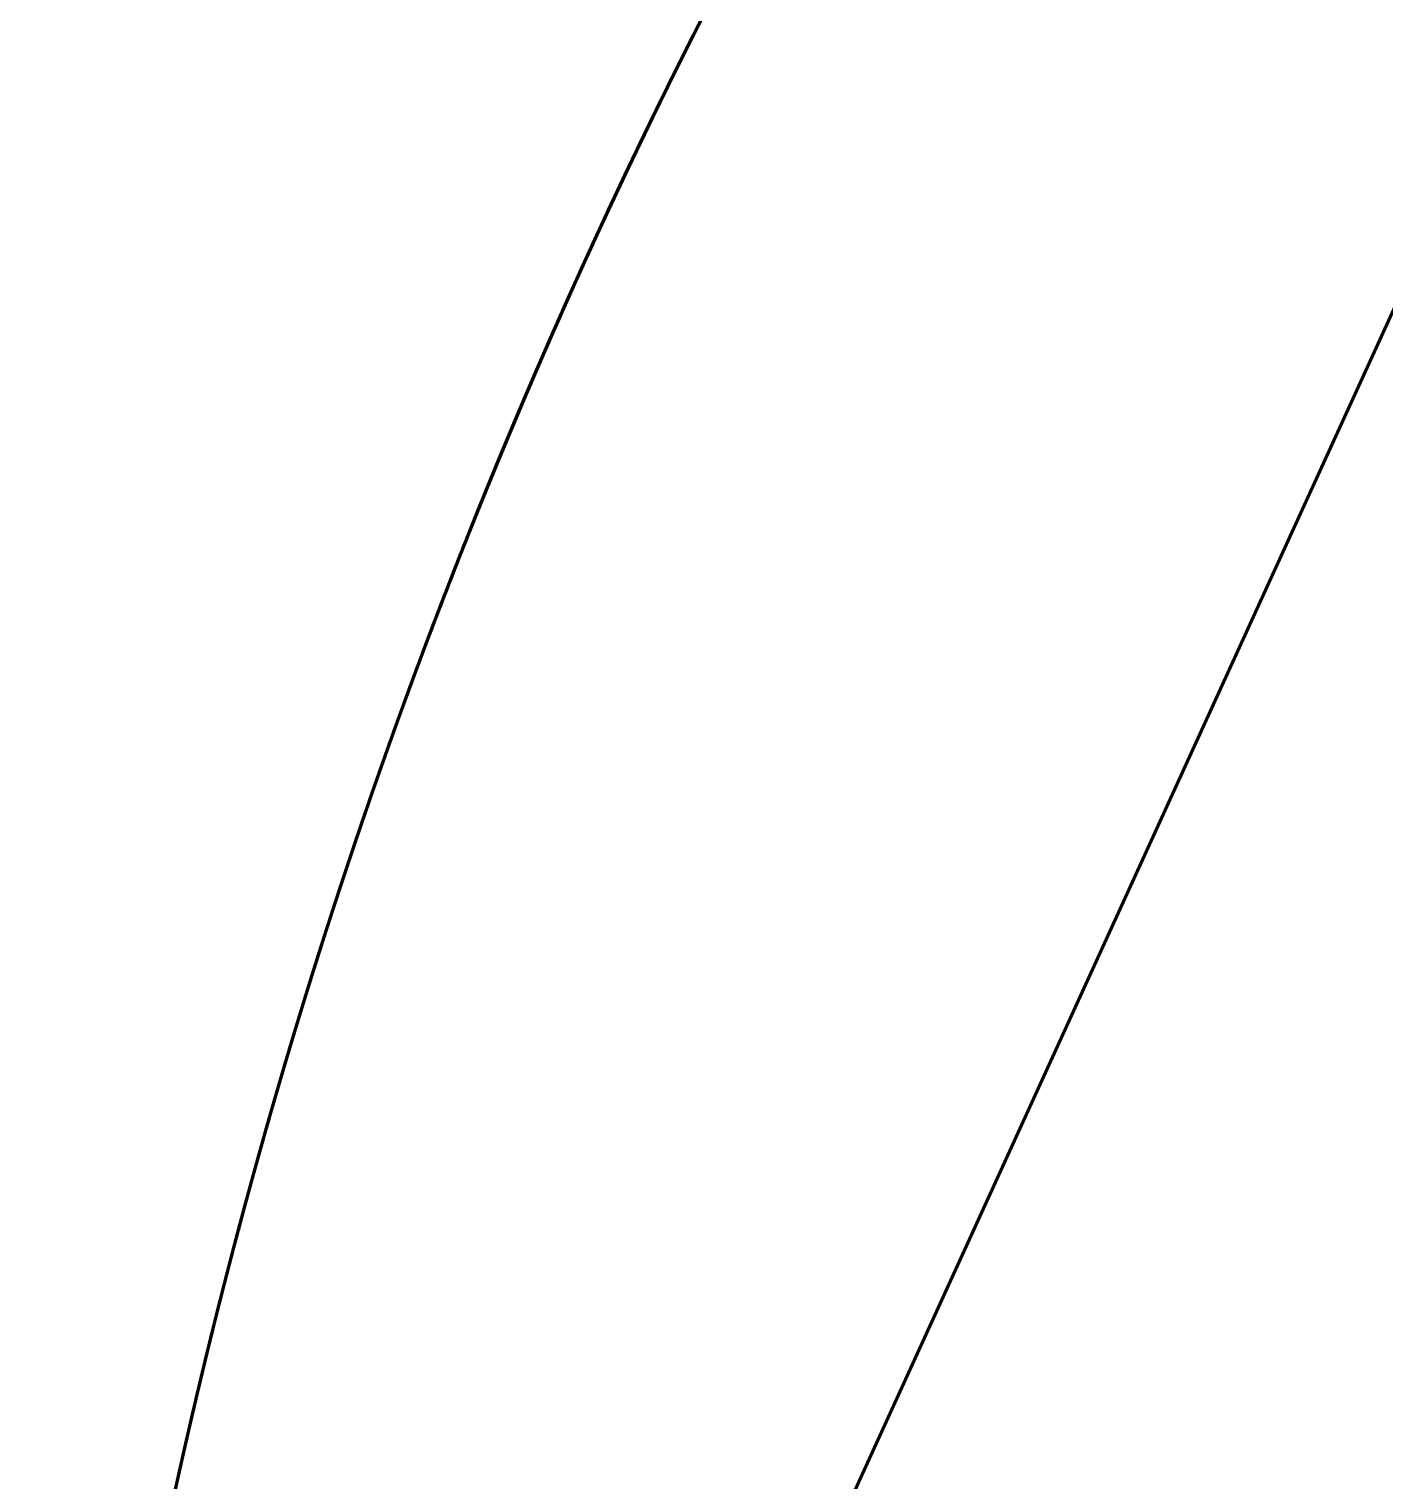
# Model space of a CAD drawing. Header units: millimetres. Extents: x 0 to 840, y 0 to 594.
# Drawn here: x 129.657 to 131.541, y 111.302 to 113.319 of the extents above; entities that cross this region are included whole.
import ezdxf

# ---------------------------------------------------------------- set-up
doc = ezdxf.new("R2010")
doc.units = ezdxf.units.MM
doc.linetypes.add('K5LT_BASIC', pattern=[0])
doc.layers.add('Системный слой', color=7, linetype='Continuous')

msp = doc.modelspace()

# ---------------------------------------------------------------- linework, layer by layer
at = {"layer": 'Системный слой', "color": 5, "linetype": 'K5LT_BASIC', "lineweight": 60, "true_color": 0x0000ff}
for p, q in [((133.04687, 116.20528), (131.38721, 112.56585)), ((130.48598, 113.11787), (130.46572, 113.07485)), ((130.48095, 113.10724), (130.47568, 113.09609)), ((130.46249, 113.06794), (130.45737, 113.05693)), ((130.35553, 112.82914), (130.34147, 112.79622)), ((130.35237, 112.82177), (130.34607, 112.80704)), ((130.35069, 112.81785), (130.34607, 112.80704)), ((130.34607, 112.80704), (130.33065, 112.77063)), ((130.34607, 112.80704), (130.3321, 112.77407)), ((130.34607, 112.80704), (130.33667, 112.78488)), ((130.34607, 112.80704), (130.34147, 112.79622)), ((130.25158, 112.57611), (130.24148, 112.55023)), ((131.38721, 112.56586), (129.72754, 108.9264)), ((130.18539, 112.40179), (130.17184, 112.36464)), ((130.0792, 112.09479), (130.06464, 112.04952)), ((130.07313, 112.07602), (130.06438, 112.0487)), ((130.05882, 112.03119), (130.05049, 112.00468)), ((130.05401, 112.0159), (130.04572, 111.98938)), ((129.94703, 111.64641), (129.94402, 111.63505)), ((129.93995, 111.61954), (129.92909, 111.57765))]:
    msp.add_line(p, q, dxfattribs=at)
for points, knots in [([(136.07952, 117.73398), (136.05516, 117.72771), (135.77275, 117.65368), (135.23964, 117.48432), (134.50201, 117.17139), (133.79685, 116.79088), (133.13035, 116.34613), (132.50835, 115.84102), (131.93628, 115.27997), (131.41916, 114.66792), (130.96152, 114.0102), (130.56736, 113.31258), (130.24014, 112.58117), (129.98272, 111.82238), (129.79736, 111.04285), (129.68568, 110.2494), (129.64865, 109.44899), (129.68661, 108.64862), (129.79921, 107.85531), (129.98548, 107.07599), (130.2387, 106.33242), (130.44963, 105.85892), (130.56179, 105.63431)], [0.9944152957, 0.9944152957, 0.9944152957, 0.9944152957, 0.9944302992, 0.9945894335, 0.9947485678, 0.9949077021, 0.9950668364, 0.9952259707, 0.995385105, 0.9955442393, 0.9957033736, 0.995862508, 0.9960216423, 0.9961807766, 0.9963399109, 0.9964990452, 0.9966581795, 0.9968173138, 0.9969764481, 0.9971355824, 0.9972947167, 0.997444463, 0.997444463, 0.997444463, 0.997444463]), ([(132.54022, 115.85265), (132.50863, 115.82465), (132.2789, 115.61799), (131.87186, 115.20982), (131.36158, 114.59204), (130.91129, 113.92927), (130.52492, 113.22732), (130.27216, 112.64507), (130.1479, 112.29943), (130.11559, 112.20432)], [0.98453879518, 0.98453879518, 0.98453879518, 0.98453879518, 0.98456397199, 0.9847231063, 0.98488224061, 0.98504137492, 0.98520050923, 0.98535964354, 0.985419558, 0.985419558, 0.985419558, 0.985419558]), ([(131.6812, 114.97323), (131.66462, 114.95362), (131.47683, 114.72939), (131.13982, 114.28229), (130.80467, 113.73843), (130.63082, 113.41023), (130.58359, 113.31697)], [0.94205979422, 0.94205979422, 0.94205979422, 0.94205979422, 0.94207511139, 0.9422342457, 0.94239338001, 0.94245573552, 0.94245573552, 0.94245573552, 0.94245573552]), ([(131.37864, 114.59394), (131.33817, 114.54014), (131.14046, 114.27077), (130.81354, 113.76578), (130.52536, 113.21347), (130.38086, 112.88863), (130.34607, 112.80704)], [0.96351808773, 0.96351808773, 0.96351808773, 0.96351808773, 0.96355824316, 0.96371737747, 0.96387651178, 0.96392941491, 0.96392941491, 0.96392941491, 0.96392941491]), ([(130.97361, 114.00594), (130.84074, 113.79468), (130.70998, 113.56505), (130.5901, 113.32984), (130.58359, 113.31697)], [0.01305928643, 0.01305928643, 0.01305928643, 0.01305928643, 0.01320814768, 0.0132167502, 0.0132167502, 0.0132167502, 0.0132167502]), ([(130.97361, 114.00594), (130.85211, 113.81277), (130.72051, 113.58367), (130.59976, 113.3489), (130.58359, 113.31697)], [0.73936102208, 0.73936102208, 0.73936102208, 0.73936102208, 0.73949713558, 0.73951848586, 0.73951848586, 0.73951848586, 0.73951848586]), ([(130.91189, 113.9063), (130.86571, 113.83059), (130.68531, 113.52424), (130.4033, 112.96877), (130.10893, 112.22353), (129.88552, 111.45404), (129.7506, 110.74852), (129.70115, 110.30027), (129.68689, 110.1169)], [0.95300248289, 0.95300248289, 0.95300248289, 0.95300248289, 0.95305537874, 0.95321451305, 0.95337364736, 0.95353278167, 0.95369191598, 0.95380162372, 0.95380162372, 0.95380162372, 0.95380162372]), ([(130.69215, 113.52425), (130.68088, 113.50342), (130.64403, 113.43468), (130.60813, 113.36543), (130.58359, 113.31697)], [0.835600133148, 0.835600133148, 0.835600133148, 0.835600133148, 0.835614258434, 0.835646656753, 0.835646656753, 0.835646656753, 0.835646656753]), ([(130.68835, 113.51722), (130.66076, 113.46613), (130.62563, 113.39948), (130.59139, 113.33238), (130.58359, 113.31697)], [0.643345381103, 0.643345381103, 0.643345381103, 0.643345381103, 0.643380012731, 0.643390314958, 0.643390314958, 0.643390314958, 0.643390314958]), ([(130.66411, 113.47202), (130.64737, 113.44058), (130.58418, 113.32007), (130.52387, 113.19806), (130.48095, 113.10724)], [0.824931011494, 0.824931011494, 0.824931011494, 0.824931011494, 0.824952259707, 0.825012174157, 0.825012174157, 0.825012174157, 0.825012174157]), ([(130.62315, 113.39412), (130.59957, 113.34871), (130.54468, 113.24064), (130.4921, 113.13142), (130.46249, 113.06794)], [0.899714865232, 0.899714865232, 0.899714865232, 0.899714865232, 0.899745385105, 0.899787163047, 0.899787163047, 0.899787163047, 0.899787163047]), ([(130.62315, 113.39412), (130.61172, 113.3721), (130.5605, 113.27241), (130.51125, 113.17172), (130.47411, 113.09275)], [0.728820339201, 0.728820339201, 0.728820339201, 0.728820339201, 0.728835136856, 0.728887190239, 0.728887190239, 0.728887190239, 0.728887190239]), ([(130.58359, 113.31697), (130.53056, 113.21226), (130.36404, 112.86597), (130.15622, 112.34688), (130.02436, 111.92568), (129.97738, 111.75777)], [0.86768938037, 0.86768938037, 0.86768938037, 0.86768938037, 0.86775938892, 0.86791852323, 0.86802252052, 0.86802252052, 0.86802252052, 0.86802252052]), ([(130.58359, 113.31697), (130.55325, 113.25707), (130.40588, 112.95737), (130.23612, 112.5541), (130.115, 112.20451), (130.08301, 112.10648)], [0.97449845914, 0.97449845914, 0.97449845914, 0.97449845914, 0.9745385105, 0.97469764481, 0.97475915255, 0.97475915255, 0.97475915255, 0.97475915255]), ([(130.58359, 113.31697), (130.56516, 113.28058), (130.51515, 113.18007), (130.46713, 113.07858), (130.43738, 113.01359)], [0.803603933103, 0.803603933103, 0.803603933103, 0.803603933103, 0.803628262253, 0.803670894759, 0.803670894759, 0.803670894759, 0.803670894759]), ([(130.58359, 113.31697), (130.56274, 113.27582), (130.51889, 113.18745), (130.47656, 113.09834), (130.45447, 113.0507)], [0.622028499191, 0.622028499191, 0.622028499191, 0.622028499191, 0.622056015277, 0.622087338153, 0.622087338153, 0.622087338153, 0.622087338153]), ([(130.58359, 113.31697), (130.57578, 113.30156), (130.53432, 113.21908), (130.4942, 113.13593), (130.46249, 113.06794)], [0.00253584232, 0.00253584232, 0.00253584232, 0.00253584232, 0.00254614895, 0.002590901365, 0.002590901365, 0.002590901365, 0.002590901365]), ([(130.58359, 113.31697), (130.56983, 113.2898), (130.52856, 113.20723), (130.48863, 113.12399), (130.46249, 113.06794)], [0.087983105335, 0.087983105335, 0.087983105335, 0.087983105335, 0.088001273075, 0.088038164383, 0.088038164383, 0.088038164383, 0.088038164383]), ([(130.58359, 113.31697), (130.54955, 113.24976), (130.50893, 113.16686), (130.46966, 113.08332), (130.46249, 113.06794)], [0.162749460472, 0.162749460472, 0.162749460472, 0.162749460472, 0.162794398473, 0.162804519517, 0.162804519517, 0.162804519517, 0.162804519517]), ([(130.58359, 113.31697), (130.56387, 113.27804), (130.52279, 113.19537), (130.48306, 113.11205), (130.46249, 113.06794)], [0.17343036835, 0.17343036835, 0.17343036835, 0.17343036835, 0.1734563972, 0.173485427399, 0.173485427399, 0.173485427399, 0.173485427399]), ([(130.58359, 113.31697), (130.57819, 113.30632), (130.53666, 113.22388), (130.49646, 113.14078), (130.46249, 113.06794)], [0.184111276233, 0.184111276233, 0.184111276233, 0.184111276233, 0.184118395926, 0.184166335277, 0.184166335277, 0.184166335277, 0.184166335277]), ([(130.58359, 113.31697), (130.55792, 113.26628), (130.51703, 113.18352), (130.47749, 113.1001), (130.46249, 113.06794)], [0.258877631366, 0.258877631366, 0.258877631366, 0.258877631366, 0.258911521324, 0.258932690415, 0.258932690415, 0.258932690415, 0.258932690415]), ([(130.58359, 113.31697), (130.57224, 113.29456), (130.5309, 113.21203), (130.49089, 113.12883), (130.46249, 113.06794)], [0.269558539247, 0.269558539247, 0.269558539247, 0.269558539247, 0.269573520051, 0.269613598295, 0.269613598295, 0.269613598295, 0.269613598295]), ([(130.58359, 113.31697), (130.54601, 113.24277), (130.5055, 113.15981), (130.46635, 113.07621), (130.46249, 113.06794)], [0.429772157402, 0.429772157402, 0.429772157402, 0.429772157402, 0.429821769574, 0.429827216444, 0.429827216444, 0.429827216444, 0.429827216444]), ([(130.58359, 113.31697), (130.55438, 113.25929), (130.5136, 113.17647), (130.47418, 113.093), (130.46249, 113.06794)], [0.525900328295, 0.525900328295, 0.525900328295, 0.525900328295, 0.525938892425, 0.525955387343, 0.525955387343, 0.525955387343, 0.525955387343]), ([(130.58359, 113.31697), (130.55679, 113.26406), (130.51594, 113.18127), (130.47644, 113.09784), (130.46249, 113.06794)], [0.707475762207, 0.707475762207, 0.707475762207, 0.707475762207, 0.707511139402, 0.707530821256, 0.707530821256, 0.707530821256, 0.707530821256]), ([(130.58359, 113.31697), (130.57111, 113.29234), (130.5298, 113.20979), (130.48984, 113.12657), (130.46249, 113.06794)], [0.718156670088, 0.718156670088, 0.718156670088, 0.718156670088, 0.718173138129, 0.718211729136, 0.718211729136, 0.718211729136, 0.718211729136]), ([(130.58189, 113.31362), (130.55922, 113.26881), (130.51883, 113.18719), (130.47975, 113.10494), (130.46249, 113.06794)], [0.440453811115, 0.440453811115, 0.440453811115, 0.440453811115, 0.440483768301, 0.440508124328, 0.440508124328, 0.440508124328, 0.440508124328]), ([(130.58359, 113.31697), (130.57707, 113.3041), (130.53972, 113.2299), (130.50346, 113.15515), (130.47425, 113.09304)], [0.632709407073, 0.632709407073, 0.632709407073, 0.632709407073, 0.632718014004, 0.632758953811, 0.632758953811, 0.632758953811, 0.632758953811]), ([(130.58359, 113.31697), (130.5687, 113.28757), (130.53451, 113.21908), (130.50124, 113.15014), (130.48259, 113.11073)], [0.536581236175, 0.536581236175, 0.536581236175, 0.536581236175, 0.536600891152, 0.536626894488, 0.536626894488, 0.536626894488, 0.536626894488]), ([(130.58359, 113.31697), (130.57465, 113.29933), (130.54041, 113.23114), (130.50709, 113.1625), (130.48291, 113.1114)], [0.45113397316, 0.45113397316, 0.45113397316, 0.45113397316, 0.451145767028, 0.451179484984, 0.451179484984, 0.451179484984, 0.451179484984]), ([(130.55864, 113.26731), (130.53918, 113.22825), (130.50677, 113.16196), (130.47523, 113.09526), (130.46249, 113.06794)], [0.077313247725, 0.077313247725, 0.077313247725, 0.077313247725, 0.077339274348, 0.077357256502, 0.077357256502, 0.077357256502, 0.077357256502]), ([(130.55697, 113.26396), (130.54872, 113.24738), (130.51828, 113.18573), (130.48859, 113.12372), (130.4673, 113.07824)], [0.355017596125, 0.355017596125, 0.355017596125, 0.355017596125, 0.355028644176, 0.355058601389, 0.355058601389, 0.355058601389, 0.355058601389]), ([(130.5368, 113.22316), (130.50156, 113.15141), (130.45537, 113.05394), (130.41104, 112.95562), (130.39969, 112.93012)], [0.419112092288, 0.419112092288, 0.419112092288, 0.419112092288, 0.419159770847, 0.419176420006, 0.419176420006, 0.419176420006, 0.419176420006]), ([(130.5368, 113.22316), (130.52134, 113.1917), (130.49461, 113.13641), (130.46847, 113.08083), (130.45737, 113.05693)], [0.34434573715, 0.34434573715, 0.34434573715, 0.34434573715, 0.344366645449, 0.344382367635, 0.344382367635, 0.344382367635, 0.344382367635]), ([(130.52915, 113.20755), (130.50942, 113.16718), (130.47536, 113.09605), (130.44228, 113.02445), (130.42824, 112.99356)], [0.878394588309, 0.878394588309, 0.878394588309, 0.878394588309, 0.878421387651, 0.878441627231, 0.878441627231, 0.878441627231, 0.878441627231]), ([(130.52418, 113.19736), (130.51193, 113.17221), (130.4825, 113.11101), (130.4538, 113.04946), (130.43717, 113.01315)], [0.792949578814, 0.792949578814, 0.792949578814, 0.792949578814, 0.792966263526, 0.792990083259, 0.792990083259, 0.792990083259, 0.792990083259]), ([(130.52022, 113.18922), (130.50698, 113.16197), (130.48764, 113.12159), (130.46861, 113.08106), (130.46249, 113.06794)], [0.611375943154, 0.611375943154, 0.611375943154, 0.611375943154, 0.61139401655, 0.611402650358, 0.611402650358, 0.611402650358, 0.611402650358]), ([(130.39969, 112.93012), (130.37889, 112.88338), (130.25222, 112.59172), (130.04933, 112.04261), (129.90196, 111.48934), (129.83931, 111.1907), (129.83169, 111.15312)], [0.93185999809, 0.93185999809, 0.93185999809, 0.93185999809, 0.9318905156, 0.9320496499, 0.93220878421, 0.93223165304, 0.93223165304, 0.93223165304, 0.93223165304]), ([(130.39969, 112.93012), (130.39178, 112.91234), (130.27629, 112.65041), (130.07863, 112.13324), (129.9166, 111.55107), (129.84561, 111.22177), (129.83169, 111.15312)], [0.94254090598, 0.94254090598, 0.94254090598, 0.94254090598, 0.94255251432, 0.94271164863, 0.94287078294, 0.94291256092, 0.94291256092, 0.94291256092, 0.94291256092]), ([(130.39969, 112.93012), (130.38208, 112.89054), (130.25814, 112.60624), (130.11972, 112.23477), (130.01724, 111.89728), (129.99353, 111.81475)], [0.66483730117, 0.66483730117, 0.66483730117, 0.66483730117, 0.66486314449, 0.6650222788, 0.66507349632, 0.66507349632, 0.66507349632, 0.66507349632]), ([(130.39969, 112.93012), (130.37672, 112.8785), (130.2482, 112.58182), (130.1238, 112.2432), (130.03437, 111.95281), (130.0237, 111.91734)], [0.75028456418, 0.75028456418, 0.75028456418, 0.75028456418, 0.75031826862, 0.75047740293, 0.75049949904, 0.75049949904, 0.75049949904, 0.75049949904]), ([(130.39969, 112.93012), (130.38309, 112.89282), (130.26003, 112.61086), (130.13652, 112.28028), (130.04355, 111.98278), (130.03051, 111.93984)], [0.21623917033, 0.21623917033, 0.21623917033, 0.21623917033, 0.21626352642, 0.21642266073, 0.21644943098, 0.21644943098, 0.21644943098, 0.21644943098]), ([(130.39969, 112.93012), (130.38744, 112.90258), (130.26814, 112.63065), (130.15045, 112.31921), (130.0587, 112.03105), (130.0481, 111.99704)], [0.57939003815, 0.57939003815, 0.57939003815, 0.57939003815, 0.57940802037, 0.57956715468, 0.57958840029, 0.57958840029, 0.57958840029, 0.57958840029]), ([(130.40007, 112.93096), (130.36624, 112.85498), (130.31167, 112.72739), (130.26022, 112.59853), (130.24011, 112.54671)], [0.921178906877, 0.921178906877, 0.921178906877, 0.921178906877, 0.921228516868, 0.921261667846, 0.921261667846, 0.921261667846, 0.921261667846]), ([(130.39969, 112.93012), (130.37136, 112.86645), (130.33176, 112.77447), (130.29379, 112.6818), (130.2824, 112.65356)], [0.8357318272, 0.8357318272, 0.8357318272, 0.8357318272, 0.835773392744, 0.835791558331, 0.835791558331, 0.835791558331, 0.835791558331]), ([(130.39969, 112.93012), (130.38961, 112.90746), (130.35085, 112.81933), (130.31358, 112.73056), (130.28675, 112.66432)], [0.760965472063, 0.760965472063, 0.760965472063, 0.760965472063, 0.760980267346, 0.761022894021, 0.761022894021, 0.761022894021, 0.761022894021]), ([(130.39969, 112.93012), (130.39062, 112.90974), (130.35716, 112.83373), (130.3248, 112.75725), (130.30173, 112.70107)], [0.312367341223, 0.312367341223, 0.312367341223, 0.312367341223, 0.312380649268, 0.312416874102, 0.312416874102, 0.312416874102, 0.312416874102]), ([(130.39969, 112.93012), (130.39279, 112.91462), (130.363, 112.84713), (130.33409, 112.77927), (130.31235, 112.72679)], [0.493942775136, 0.493942775136, 0.493942775136, 0.493942775136, 0.493952896245, 0.493986774507, 0.493986774507, 0.493986774507, 0.493986774507]), ([(130.39969, 112.93012), (130.39497, 112.9195), (130.36619, 112.85447), (130.33822, 112.78909), (130.3154, 112.73415)], [0.675518209049, 0.675518209049, 0.675518209049, 0.675518209049, 0.675525143221, 0.675560624456, 0.675560624456, 0.675560624456, 0.675560624456]), ([(130.39969, 112.93012), (130.39381, 112.9169), (130.37572, 112.87596), (130.35795, 112.83489), (130.34607, 112.80704)], [0.045344644296, 0.045344644296, 0.045344644296, 0.045344644296, 0.045353278167, 0.045371337472, 0.045371337472, 0.045371337472, 0.045371337472]), ([(130.39969, 112.93012), (130.38845, 112.90486), (130.37045, 112.86388), (130.35278, 112.82277), (130.34607, 112.80704)], [0.13079190731, 0.13079190731, 0.13079190731, 0.13079190731, 0.130808402292, 0.130818600487, 0.130818600487, 0.130818600487, 0.130818600487]), ([(130.39969, 112.93012), (130.39598, 112.92178), (130.37785, 112.88086), (130.36004, 112.83981), (130.34607, 112.80704)], [0.226920078209, 0.226920078209, 0.226920078209, 0.226920078209, 0.226925525144, 0.226946771385, 0.226946771385, 0.226946771385, 0.226946771385]), ([(130.39969, 112.93012), (130.38526, 112.8977), (130.36732, 112.8567), (130.34971, 112.81556), (130.34607, 112.80704)], [0.397814604238, 0.397814604238, 0.397814604238, 0.397814604238, 0.397835773393, 0.397841297414, 0.397841297414, 0.397841297414, 0.397841297414]), ([(130.38484, 112.89655), (130.36271, 112.84625), (130.25003, 112.58322), (130.15061, 112.31467), (130.0792, 112.09479)], [0.38714099506, 0.38714099506, 0.38714099506, 0.38714099506, 0.38717377467, 0.38731166271, 0.38731166271, 0.38731166271, 0.38731166271]), ([(130.35701, 112.83258), (130.32886, 112.76714), (130.28834, 112.66959), (130.24963, 112.57132), (130.23722, 112.53926)], [0.643496654516, 0.643496654516, 0.643496654516, 0.643496654516, 0.64353914704, 0.64355965197, 0.64355965197, 0.64355965197, 0.64355965197]), ([(130.35237, 112.82178), (130.32796, 112.76481), (130.20174, 112.46121), (130.0054, 111.89958), (129.87721, 111.38232), (129.82541, 111.12188)], [0.82507442566, 0.82507442566, 0.82507442566, 0.82507442566, 0.82511139402, 0.82527052833, 0.82542890863, 0.82542890863, 0.82542890863, 0.82542890863]), ([(130.34607, 112.80704), (130.26687, 112.62125), (130.09831, 112.18352), (129.89105, 111.47693), (129.76937, 110.84996), (129.7225, 110.48171), (129.71122, 110.37795)], [0.68622581011, 0.68622581011, 0.68622581011, 0.68622581011, 0.68634627626, 0.68650541057, 0.68666454488, 0.68672679643, 0.68672679643, 0.68672679643, 0.68672679643]), ([(130.34607, 112.80704), (130.33518, 112.78148), (130.22097, 112.50994), (130.03015, 111.98133), (129.89228, 111.44769), (129.83506, 111.16975), (129.83169, 111.15312)], [0.20558495562, 0.20558495562, 0.20558495562, 0.20558495562, 0.20560152769, 0.205760662, 0.20591979631, 0.20592991739, 0.20592991739, 0.20592991739, 0.20592991739]), ([(130.34607, 112.80704), (130.33937, 112.79131), (130.22882, 112.52982), (130.03968, 112.01199), (129.8971, 111.46852), (129.83718, 111.18022), (129.83169, 111.15312)], [0.56873582344, 0.56873582344, 0.56873582344, 0.56873582344, 0.56874602164, 0.56890515595, 0.56906429026, 0.56908078521, 0.56908078521, 0.56908078521, 0.56908078521]), ([(130.34607, 112.80704), (130.30933, 112.72086), (130.17341, 112.38694), (129.98946, 111.83796), (129.87499, 111.36664), (129.83169, 111.15312)], [0.6328212707, 0.6328212707, 0.6328212707, 0.6328212707, 0.63287714831, 0.63303628262, 0.63316623246, 0.63316623246, 0.63316623246, 0.63316623246]), ([(130.34607, 112.80704), (130.28657, 112.66745), (130.13267, 112.27807), (129.98241, 111.79732), (129.89843, 111.45606), (129.87944, 111.37363)], [0.79303488887, 0.79303488887, 0.79303488887, 0.79303488887, 0.79312539784, 0.79328453215, 0.79333499201, 0.79333499201, 0.79333499201, 0.79333499201]), ([(130.34607, 112.80704), (130.30514, 112.71103), (130.16583, 112.36694), (130.01533, 111.91211), (129.92132, 111.54986), (129.89631, 111.44542)], [0.26967040288, 0.26967040288, 0.26967040288, 0.26967040288, 0.26973265436, 0.26989178867, 0.26995584273, 0.26995584273, 0.26995584273, 0.26995584273]), ([(130.34607, 112.80704), (130.24088, 112.5603), (130.11792, 112.22954), (130.01573, 111.89214), (129.99249, 111.81113)], [0.03469042959, 0.03469042959, 0.03469042959, 0.03469042959, 0.03485041375, 0.03490067991, 0.03490067991, 0.03490067991, 0.03490067991]), ([(130.34607, 112.80704), (130.3342, 112.77919), (130.21915, 112.50529), (130.10899, 112.19932), (130.02367, 111.91738), (130.01575, 111.89076)], [0.65418308646, 0.65418308646, 0.65418308646, 0.65418308646, 0.65420114577, 0.65436028008, 0.65437684393, 0.65437684393, 0.65437684393, 0.65437684393]), ([(130.34607, 112.80704), (130.30305, 112.70612), (130.1868, 112.41822), (130.08637, 112.1243), (130.02819, 111.9322)], [0.08809496897, 0.08809496897, 0.08809496897, 0.08809496897, 0.08816040738, 0.08828012291, 0.08828012291, 0.08828012291, 0.08828012291]), ([(130.34607, 112.80704), (130.27413, 112.63829), (130.18173, 112.40062), (130.10008, 112.15917), (130.07805, 112.09124)], [0.782353981, 0.782353981, 0.782353981, 0.782353981, 0.78246339911, 0.78250599788, 0.78250599788, 0.78250599788, 0.78250599788]), ([(130.34607, 112.80704), (130.299, 112.69661), (130.21879, 112.49693), (130.14618, 112.29437), (130.11559, 112.20432)], [0.80371579674, 0.80371579674, 0.80371579674, 0.80371579674, 0.80378739656, 0.80384412403, 0.80384412403, 0.80384412403, 0.80384412403]), ([(130.34607, 112.80704), (130.29383, 112.68449), (130.21698, 112.49189), (130.14721, 112.29665), (130.12318, 112.22657)], [0.88916305976, 0.88916305976, 0.88916305976, 0.88916305976, 0.88924252069, 0.88928671294, 0.88928671294, 0.88928671294, 0.88928671294]), ([(130.34607, 112.80704), (130.30626, 112.71365), (130.23532, 112.53867), (130.17021, 112.36144), (130.14137, 112.27907)], [0.89984396763, 0.89984396763, 0.89984396763, 0.89984396763, 0.89990451941, 0.89995657265, 0.89995657265, 0.89995657265, 0.89995657265]), ([(130.34607, 112.80704), (130.32484, 112.75723), (130.2894, 112.67186), (130.25534, 112.58592), (130.24148, 112.55023)], [0.376479481648, 0.376479481648, 0.376479481648, 0.376479481648, 0.376511775939, 0.376534615614, 0.376534615614, 0.376534615614, 0.376534615614]), ([(130.34607, 112.80704), (130.32903, 112.76706), (130.29857, 112.69408), (130.26913, 112.62069), (130.25608, 112.58755)], [0.739630349472, 0.739630349472, 0.739630349472, 0.739630349472, 0.739656269892, 0.739677516113, 0.739677516113, 0.739677516113, 0.739677516113]), ([(130.34607, 112.80704), (130.31869, 112.74282), (130.28905, 112.67085), (130.26039, 112.59848), (130.25745, 112.59103)], [0.910524875506, 0.910524875506, 0.910524875506, 0.910524875506, 0.910566518141, 0.910571298707, 0.910571298707, 0.910571298707, 0.910571298707]), ([(130.34607, 112.80704), (130.32791, 112.76444), (130.30249, 112.70345), (130.27778, 112.64217), (130.27045, 112.62381)], [0.109456784719, 0.109456784719, 0.109456784719, 0.109456784719, 0.109484404838, 0.10949619647, 0.10949619647, 0.10949619647, 0.10949619647]), ([(130.34607, 112.80704), (130.34244, 112.79852), (130.32699, 112.76212), (130.3118, 112.72562), (130.30031, 112.69761)], [0.301713126515, 0.301713126515, 0.301713126515, 0.301713126515, 0.301718650541, 0.301736709787, 0.301736709787, 0.301736709787, 0.301736709787]), ([(130.30173, 112.70107), (130.22551, 112.51538), (130.06318, 112.07664), (129.91777, 111.55592), (129.8461, 111.22421), (129.83169, 111.15312)], [0.49399230804, 0.49399230804, 0.49399230804, 0.49399230804, 0.49411203055, 0.49427116486, 0.49431443008, 0.49431443008, 0.49431443008, 0.49431443008]), ([(130.29284, 112.67931), (130.21806, 112.49572), (130.13094, 112.25857), (130.05446, 112.01792), (130.03851, 111.96605)], [0.31242154823, 0.31242154823, 0.31242154823, 0.31242154823, 0.31253978358, 0.31257215351, 0.31257215351, 0.31257215351, 0.31257215351]), ([(130.28241, 112.6536), (130.22062, 112.50048), (130.07059, 112.09527), (129.9265, 111.59195), (129.84978, 111.24236), (129.83169, 111.15312)], [0.59013066851, 0.59013066851, 0.59013066851, 0.59013066851, 0.59022915341, 0.59038828771, 0.59044260097, 0.59044260097, 0.59044260097, 0.59044260097]), ([(130.25158, 112.57611), (130.15513, 112.33023), (129.98418, 111.82698), (129.79876, 111.05021), (129.71732, 110.47528), (129.69049, 110.16319), (129.68689, 110.1169)], [0.5474236178, 0.5474236178, 0.5474236178, 0.5474236178, 0.5475811585, 0.54774029281, 0.54789942712, 0.5479271244, 0.5479271244, 0.5479271244, 0.5479271244]), ([(130.24303, 112.55421), (130.17025, 112.36715), (130.01607, 111.92548), (129.83147, 111.21392), (129.73485, 110.61595), (129.70079, 110.27938), (129.69448, 110.2082)], [0.83581280454, 0.83581280454, 0.83581280454, 0.83581280454, 0.83593252705, 0.83609166136, 0.83625079567, 0.83629342213, 0.83629342213, 0.83629342213, 0.83629342213]), ([(130.24627, 112.56253), (130.16444, 112.35286), (130.00371, 111.8876), (129.88011, 111.39602), (129.82507, 111.12021), (129.82227, 111.10602)], [0.10950929413, 0.10950929413, 0.10950929413, 0.10950929413, 0.10964353915, 0.10980267346, 0.10981129549, 0.10981129549, 0.10981129549, 0.10981129549]), ([(130.24303, 112.55421), (130.21907, 112.49263), (130.16888, 112.35908), (130.12205, 112.22432), (130.09789, 112.15164)], [0.611513739101, 0.611513739101, 0.611513739101, 0.611513739101, 0.611553150859, 0.611598830264, 0.611598830264, 0.611598830264, 0.611598830264]), ([(130.23127, 112.52382), (130.14596, 112.30207), (130.02509, 111.94402), (129.92825, 111.57896), (129.89568, 111.44281)], [0.28041207391, 0.28041207391, 0.28041207391, 0.28041207391, 0.2805537874, 0.28063728517, 0.28063728517, 0.28063728517, 0.28063728517]), ([(130.21867, 112.49088), (130.2088, 112.46491), (130.17452, 112.37333), (130.14181, 112.28118), (130.11921, 112.21494)], [0.077481836618, 0.077481836618, 0.077481836618, 0.077481836618, 0.077498408657, 0.077540157518, 0.077540157518, 0.077540157518, 0.077540157518]), ([(130.22438, 112.50586), (130.21637, 112.48489), (130.18183, 112.39342), (130.14886, 112.30136), (130.1244, 112.2301)], [0.440629517492, 0.440629517492, 0.440629517492, 0.440629517492, 0.44064290261, 0.440687838507, 0.440687838507, 0.440687838507, 0.440687838507]), ([(130.21451, 112.47989), (130.20329, 112.45024), (130.16596, 112.34991), (130.13052, 112.2489), (130.10653, 112.17749)], [0.344506870616, 0.344506870616, 0.344506870616, 0.344506870616, 0.344525779758, 0.344570715777, 0.344570715777, 0.344570715777, 0.344570715777]), ([(130.21572, 112.48311), (130.19285, 112.42274), (130.15568, 112.32117), (130.12045, 112.21892), (130.10656, 112.1776)], [0.333825278114, 0.333825278114, 0.333825278114, 0.333825278114, 0.333863781031, 0.333889784366, 0.333889784366, 0.333889784366, 0.333889784366]), ([(130.21572, 112.48311), (130.19853, 112.43773), (130.16569, 112.34877), (130.13433, 112.25927), (130.11938, 112.21544)], [0.87855157985, 0.87855157985, 0.87855157985, 0.87855157985, 0.878580521961, 0.878608142205, 0.878608142205, 0.878608142205, 0.878608142205]), ([(130.20059, 112.44285), (130.1849, 112.40081), (130.14242, 112.28417), (130.1025, 112.16663), (130.07805, 112.09124)], [0.515409263493, 0.515409263493, 0.515409263493, 0.515409263493, 0.515436028008, 0.515483300897, 0.515483300897, 0.515483300897, 0.515483300897]), ([(130.14137, 112.27907), (130.11254, 112.1967), (130.06538, 112.05508), (130.02195, 111.91228), (130.00456, 111.85279)], [0.301825731507, 0.301825731507, 0.301825731507, 0.301825731507, 0.301877784851, 0.301914753561, 0.301914753561, 0.301914753561, 0.301914753561]), ([(130.11938, 112.21544), (130.06519, 112.05666), (129.95685, 111.70573), (129.87131, 111.34849), (129.83169, 111.15312)], [0.53681908997, 0.53681908997, 0.53681908997, 0.53681908997, 0.53691915977, 0.53703806156, 0.53703806156, 0.53703806156, 0.53703806156]), ([(130.11938, 112.21544), (130.10442, 112.17162), (130.07275, 112.07628), (130.04276, 111.9804), (130.02709, 111.92856)], [0.397967287714, 0.397967287714, 0.397967287714, 0.397967287714, 0.397994907702, 0.398027208206, 0.398027208206, 0.398027208206, 0.398027208206]), ([(130.10534, 112.17394), (130.05321, 112.0186), (129.95067, 111.68118), (129.86918, 111.33802), (129.83169, 111.15312)], [0.17367693307, 0.17367693307, 0.17367693307, 0.17367693307, 0.17377466582, 0.17388719374, 0.17388719374, 0.17388719374, 0.17388719374]), ([(130.10653, 112.17749), (130.08253, 112.10607), (130.03402, 111.95515), (129.98973, 111.80294), (129.96766, 111.72275)], [0.024143479442, 0.024143479442, 0.024143479442, 0.024143479442, 0.024188415023, 0.024238024971, 0.024238024971, 0.024238024971, 0.024238024971]), ([(130.09907, 112.15519), (130.04691, 111.99855), (129.92232, 111.58482), (129.77933, 110.93533), (129.715, 110.43985), (129.69449, 110.20834)], [0.44070356065, 0.44070356065, 0.44070356065, 0.44070356065, 0.44080203692, 0.44096117123, 0.44109980275, 0.44109980275, 0.44109980275, 0.44109980275]), ([(130.09575, 112.14521), (130.02997, 111.94686), (129.91672, 111.55823), (129.83133, 111.16258), (129.79665, 110.97012)], [0.96407013871, 0.96407013871, 0.96407013871, 0.96407013871, 0.96419478039, 0.96431142217, 0.96431142217, 0.96431142217, 0.96431142217]), ([(130.10055, 112.15966), (130.03609, 111.96641), (129.93791, 111.63285), (129.86026, 111.29403), (129.83169, 111.15312)], [0.24844628352, 0.24844628352, 0.24844628352, 0.24844628352, 0.24856779122, 0.24865354889, 0.24865354889, 0.24865354889, 0.24865354889]), ([(130.09789, 112.15164), (130.0454, 111.99379), (129.98776, 111.8019), (129.93691, 111.60818), (129.92849, 111.5753)], [0.88930243514, 0.88930243514, 0.88930243514, 0.88930243514, 0.889401655, 0.88942189491, 0.88942189491, 0.88942189491, 0.88942189491]), ([(130.09789, 112.15164), (130.07372, 112.07897), (130.03571, 111.95929), (130.00034, 111.83881), (129.98695, 111.7917)], [0.73976972477, 0.73976972477, 0.73976972477, 0.73976972477, 0.739815404201, 0.739844617846, 0.739844617846, 0.739844617846, 0.739844617846]), ([(130.09033, 112.12882), (130.03578, 111.96321), (129.91059, 111.53997), (129.79857, 111.01494), (129.74566, 110.65687), (129.73333, 110.56257)], [0.34458091381, 0.34458091381, 0.34458091381, 0.34458091381, 0.34468491407, 0.34484404838, 0.34490077584, 0.34490077584, 0.34490077584, 0.34490077584]), ([(130.08666, 112.11765), (130.06075, 112.03862), (130.02221, 111.91499), (129.98648, 111.79053), (129.97407, 111.74592)], [0.643648671357, 0.643648671357, 0.643648671357, 0.643648671357, 0.64369828135, 0.643725901451, 0.643725901451, 0.643725901451, 0.643725901451]), ([(130.08284, 112.10597), (130.07301, 112.07583), (130.05292, 112.01307), (130.03355, 111.95008), (130.0237, 111.91734)], [0.120286628718, 0.120286628718, 0.120286628718, 0.120286628718, 0.120305537874, 0.120325934202, 0.120325934202, 0.120325934202, 0.120325934202]), ([(130.06952, 112.06479), (130.04815, 111.99814), (130.00045, 111.84286), (129.95719, 111.68628), (129.93403, 111.59679)], [0.462084285505, 0.462084285505, 0.462084285505, 0.462084285505, 0.462126034373, 0.462181168349, 0.462181168349, 0.462181168349, 0.462181168349]), ([(130.06708, 112.05716), (130.05059, 112.00558), (130.02565, 111.92491), (130.0019, 111.84387), (129.99353, 111.81475)], [0.376638616751, 0.376638616751, 0.376638616751, 0.376638616751, 0.376670910248, 0.376688983635, 0.376688983635, 0.376688983635, 0.376688983635]), ([(130.05882, 112.03119), (130.03096, 111.94305), (129.94446, 111.65318), (129.87343, 111.35896), (129.83169, 111.15312)], [0.90000851975, 0.90000851975, 0.90000851975, 0.90000851975, 0.90006365372, 0.90018892939, 0.90018892939, 0.90018892939, 0.90018892939]), ([(130.05049, 112.00468), (130.02015, 111.90762), (129.96554, 111.7213), (129.91731, 111.53323), (129.89581, 111.44333)], [0.80388587291, 0.80388587291, 0.80388587291, 0.80388587291, 0.80394653087, 0.80400166485, 0.80400166485, 0.80400166485, 0.80400166485]), ([(130.04572, 111.98938), (129.97564, 111.76367), (129.90168, 111.48522), (129.84193, 111.20361), (129.83169, 111.15312)], [0.84661269161, 0.84661269161, 0.84661269161, 0.84661269161, 0.84675366009, 0.84678439002, 0.84678439002, 0.84678439002, 0.84678439002]), ([(130.03518, 111.95517), (129.99965, 111.83902), (129.93998, 111.628), (129.88847, 111.41485), (129.86714, 111.31943)], [0.61163983552, 0.61163983552, 0.61163983552, 0.61163983552, 0.61171228517, 0.61177060773, 0.61177060773, 0.61177060773, 0.61177060773]), ([(130.03066, 111.94035), (129.97074, 111.74319), (129.84959, 111.28579), (129.74937, 110.72212), (129.70856, 110.35853), (129.69922, 110.25995)], [0.76117562649, 0.76117562649, 0.76117562649, 0.76117562649, 0.76129853596, 0.76145767027, 0.76151673478, 0.76151673478, 0.76151673478, 0.76151673478]), ([(130.02709, 111.92856), (130.01142, 111.87674), (129.93666, 111.62077), (129.87392, 111.36141), (129.83169, 111.15312)], [0.45143174757, 0.45143174757, 0.45143174757, 0.45143174757, 0.45146403565, 0.45159079855, 0.45159079855, 0.45159079855, 0.45159079855]), ([(130.02032, 111.90608), (130.00255, 111.8467), (129.91168, 111.53071), (129.78021, 110.94916), (129.71007, 110.40725), (129.68784, 110.1291), (129.68689, 110.1169)], [0.98548180945, 0.98548180945, 0.98548180945, 0.98548180945, 0.98551877785, 0.98567791216, 0.98583704647, 0.98584434736, 0.98584434736, 0.98584434736, 0.98584434736]), ([(129.9968, 111.8261), (129.97338, 111.745), (129.93274, 111.59602), (129.89615, 111.44599), (129.8804, 111.37779)], [0.878689304624, 0.878689304624, 0.878689304624, 0.878689304624, 0.87873965627, 0.87878140513, 0.87878140513, 0.87878140513, 0.87878140513]), ([(129.98258, 111.77627), (129.97934, 111.76479), (129.94765, 111.65161), (129.9183, 111.53778), (129.89383, 111.43505)], [0.088312424633, 0.088312424633, 0.088312424633, 0.088312424633, 0.088319541694, 0.08838252807, 0.08838252807, 0.08838252807, 0.08838252807]), ([(129.97407, 111.74592), (129.96166, 111.70131), (129.93209, 111.59159), (129.90471, 111.4813), (129.88926, 111.41578)], [0.16308504696, 0.16308504696, 0.16308504696, 0.16308504696, 0.163112667091, 0.163152822459, 0.163152822459, 0.163152822459, 0.163152822459]), ([(129.96257, 111.70419), (129.94659, 111.6456), (129.86376, 111.3287), (129.76559, 110.83993), (129.71258, 110.4057), (129.69699, 110.23596)], [0.78258630936, 0.78258630936, 0.78258630936, 0.78258630936, 0.78262253342, 0.78278166773, 0.78288334038, 0.78288334038, 0.78288334038, 0.78288334038]), ([(129.96324, 111.70664), (129.94908, 111.6548), (129.91652, 111.531), (129.88675, 111.40649), (129.87042, 111.33403)], [0.515563107623, 0.515563107623, 0.515563107623, 0.515563107623, 0.515595162317, 0.51563946075, 0.51563946075, 0.51563946075, 0.51563946075]), ([(129.96145, 111.70007), (129.95139, 111.66313), (129.92333, 111.55724), (129.8973, 111.45083), (129.88124, 111.38142)], [0.430117198469, 0.430117198469, 0.430117198469, 0.430117198469, 0.430140038192, 0.430182533015, 0.430182533015, 0.430182533015, 0.430182533015]), ([(129.96666, 111.7191), (129.95194, 111.66553), (129.92291, 111.55568), (129.89607, 111.44528), (129.88293, 111.38872)], [0.066962408853, 0.066962408853, 0.066962408853, 0.066962408853, 0.06699554424, 0.067030175255, 0.067030175255, 0.067030175255, 0.067030175255]), ([(129.95935, 111.69234), (129.94033, 111.62221), (129.89423, 111.44329), (129.85396, 111.26296), (129.83169, 111.15312)], [0.2378624502, 0.2378624502, 0.2378624502, 0.2378624502, 0.23790579249, 0.23797264102, 0.23797264102, 0.23797264102, 0.23797264102]), ([(129.95628, 111.68099), (129.93633, 111.60705), (129.89158, 111.43184), (129.8524, 111.25528), (129.83169, 111.15312)], [0.50488748416, 0.50488748416, 0.50488748416, 0.50488748416, 0.50493316359, 0.50499533795, 0.50499533795, 0.50499533795, 0.50499533795]), ([(129.95837, 111.68873), (129.9411, 111.62495), (129.90832, 111.4981), (129.87847, 111.37052), (129.8644, 111.30713)], [0.419438627744, 0.419438627744, 0.419438627744, 0.419438627744, 0.419478039466, 0.419516770363, 0.419516770363, 0.419516770363, 0.419516770363]), ([(129.9542, 111.67325), (129.94185, 111.62733), (129.91229, 111.51356), (129.88508, 111.39919), (129.86971, 111.33091)], [0.33399455161, 0.33399455161, 0.33399455161, 0.33399455161, 0.334022915341, 0.3340646642, 0.3340646642, 0.3340646642, 0.3340646642]), ([(129.94607, 111.64279), (129.92309, 111.55602), (129.88272, 111.39329), (129.84716, 111.22945), (129.83169, 111.15312)], [0.675789871279, 0.675789871279, 0.675789871279, 0.675789871279, 0.67584341184, 0.675889863987, 0.675889863987, 0.675889863987, 0.675889863987]), ([(129.94813, 111.65054), (129.9339, 111.59701), (129.9048, 111.48313), (129.87807, 111.36867), (129.86459, 111.30801)], [0.868044619591, 0.868044619591, 0.868044619591, 0.868044619591, 0.868077657543, 0.868114722399, 0.868114722399, 0.868114722399, 0.868114722399]), ([(129.94212, 111.62781), (129.92532, 111.56391), (129.88583, 111.40629), (129.85085, 111.2476), (129.83169, 111.15312)], [0.771921122934, 0.771921122934, 0.771921122934, 0.771921122934, 0.771960534691, 0.772018034879, 0.772018034879, 0.772018034879, 0.772018034879]), ([(129.90131, 111.46618), (129.8783, 111.37115), (129.85492, 111.26681), (129.8335, 111.16207), (129.83169, 111.15312)], [0.472888846518, 0.472888846518, 0.472888846518, 0.472888846518, 0.472947167409, 0.472952614313, 0.472952614313, 0.472952614313, 0.472952614313]), ([(129.8867, 111.40486), (129.84391, 111.22226), (129.75479, 110.7765), (129.67009, 110.05956), (129.65595, 109.46991), (129.66646, 109.1477), (129.66881, 109.09218)], [0.97490405053, 0.97490405053, 0.97490405053, 0.97490405053, 0.97501591343, 0.97517504774, 0.97533418205, 0.97536732911, 0.97536732911, 0.97536732911, 0.97536732911]), ([(129.8884, 111.41213), (129.88053, 111.37867), (129.86226, 111.29886), (129.84514, 111.21879), (129.83559, 111.17225)], [0.398133539776, 0.398133539776, 0.398133539776, 0.398133539776, 0.398154042012, 0.398182377529, 0.398182377529, 0.398182377529, 0.398182377529]), ([(129.8804, 111.37779), (129.86465, 111.30959), (129.81342, 111.07466), (129.77214, 110.83768), (129.74792, 110.66897)], [0.92150503662, 0.92150503662, 0.92150503662, 0.92150503662, 0.92154678549, 0.92164844866, 0.92164844866, 0.92164844866, 0.92164844866]), ([(129.88293, 111.38872), (129.86979, 111.33217), (129.8501, 111.24331), (129.83183, 111.15415), (129.8254, 111.12184)], [0.38745741155, 0.38745741155, 0.38745741155, 0.38745741155, 0.387492043285, 0.387511695404, 0.387511695404, 0.387511695404, 0.387511695404])]:
    msp.add_open_spline(points, degree=3, knots=knots, dxfattribs=at)
for points in [[(130.62315, 113.39412), (130.60983, 113.36847), (130.59665, 113.34275), (130.58359, 113.31697)], [(130.62315, 113.39412), (130.60983, 113.36847), (130.59665, 113.34275), (130.58359, 113.31697)], [(130.58359, 113.31697), (130.54188, 113.23462), (130.50151, 113.15159), (130.46249, 113.06794)], [(130.58359, 113.31697), (130.54188, 113.23462), (130.50151, 113.15159), (130.46249, 113.06794)], [(130.58359, 113.31697), (130.54188, 113.23462), (130.50151, 113.15159), (130.46249, 113.06794)], [(130.58359, 113.31697), (130.54188, 113.23462), (130.50151, 113.15159), (130.46249, 113.06794)], [(130.58359, 113.31697), (130.54188, 113.23462), (130.50151, 113.15159), (130.46249, 113.06794)], [(130.58359, 113.31697), (130.54935, 113.24937), (130.51601, 113.18132), (130.48359, 113.11283)], [(130.56413, 113.2783), (130.52929, 113.20865), (130.49541, 113.13852), (130.46249, 113.06794)], [(130.56054, 113.27113), (130.52697, 113.20384), (130.49428, 113.1361), (130.46249, 113.06794)], [(130.55697, 113.26396), (130.52465, 113.19902), (130.49315, 113.13367), (130.46249, 113.06794)], [(130.55172, 113.2534), (130.52124, 113.19194), (130.49149, 113.13011), (130.46249, 113.06794)], [(130.54297, 113.23571), (130.52449, 113.19823), (130.50628, 113.16062), (130.48835, 113.12287)], [(130.53237, 113.21413), (130.51304, 113.17466), (130.49401, 113.13503), (130.47529, 113.09526)], [(130.52207, 113.19303), (130.49041, 113.12792), (130.45958, 113.06241), (130.42958, 112.99652)], [(130.52907, 113.20739), (130.50646, 113.16111), (130.48426, 113.11462), (130.46249, 113.06794)], [(130.52721, 113.20357), (130.50524, 113.15855), (130.48367, 113.11334), (130.46249, 113.06794)], [(130.52634, 113.20179), (130.50467, 113.15736), (130.48339, 113.11274), (130.46249, 113.06794)], [(130.52533, 113.19973), (130.50401, 113.15598), (130.48306, 113.11205), (130.46249, 113.06794)], [(130.52886, 113.20695), (130.50798, 113.16422), (130.48746, 113.12131), (130.4673, 113.07823)], [(130.53073, 113.21077), (130.51505, 113.17873), (130.49958, 113.14659), (130.48431, 113.11436)], [(130.52019, 113.18916), (130.50064, 113.1489), (130.48141, 113.10849), (130.46249, 113.06794)], [(130.51669, 113.18195), (130.49835, 113.14408), (130.48028, 113.10607), (130.46249, 113.06794)], [(130.52019, 113.18916), (130.5023, 113.15231), (130.48467, 113.11534), (130.4673, 113.07824)], [(130.51915, 113.18701), (130.50511, 113.15808), (130.49124, 113.12908), (130.47753, 113.1)], [(130.5069, 113.16166), (130.49191, 113.13051), (130.4771, 113.09927), (130.46249, 113.06794)], [(130.50462, 113.15693), (130.49041, 113.12734), (130.47636, 113.09768), (130.46249, 113.06794)], [(130.50462, 113.15693), (130.4932, 113.13317), (130.4819, 113.10936), (130.4707, 113.08549)], [(130.51068, 113.16951), (130.49786, 113.14294), (130.48518, 113.1163), (130.47263, 113.0896)], [(130.49102, 113.12848), (130.48143, 113.10834), (130.47192, 113.08816), (130.46249, 113.06794)], [(130.48978, 113.12589), (130.48061, 113.10661), (130.47152, 113.08729), (130.46249, 113.06794)], [(130.46249, 113.06794), (130.45521, 113.05232), (130.44797, 113.03668), (130.44078, 113.02102)], [(130.39969, 112.93012), (130.37614, 112.87719), (130.35312, 112.82403), (130.33065, 112.77063)], [(130.39969, 112.93012), (130.3815, 112.88924), (130.36362, 112.84821), (130.34607, 112.80704)], [(130.39969, 112.93012), (130.3815, 112.88924), (130.36362, 112.84821), (130.34607, 112.80704)], [(130.39969, 112.93012), (130.3815, 112.88924), (130.36362, 112.84821), (130.34607, 112.80704)], [(130.39969, 112.93012), (130.3815, 112.88924), (130.36362, 112.84821), (130.34607, 112.80704)], [(130.34607, 112.80704), (130.32388, 112.75498), (130.3022, 112.70269), (130.28104, 112.6502)], [(130.34607, 112.80704), (130.32436, 112.7561), (130.30314, 112.70495), (130.28241, 112.6536)], [(130.34607, 112.80704), (130.32799, 112.76461), (130.31024, 112.72204), (130.29285, 112.67933)], [(130.34607, 112.80704), (130.32799, 112.76461), (130.31024, 112.72204), (130.29285, 112.67933)], [(130.34607, 112.80704), (130.33106, 112.77181), (130.31628, 112.73649), (130.30173, 112.70107)], [(130.34147, 112.79622), (130.33166, 112.77312), (130.32195, 112.74998), (130.31235, 112.72679)], [(130.34607, 112.80704), (130.33616, 112.78377), (130.32634, 112.76046), (130.31663, 112.73711)], [(130.24148, 112.55023), (130.20271, 112.45046), (130.16583, 112.34995), (130.13084, 112.24879)], [(130.23146, 112.52431), (130.18688, 112.40846), (130.14483, 112.29163), (130.10534, 112.17394)], [(130.21867, 112.49088), (130.19995, 112.44159), (130.18168, 112.39214), (130.16387, 112.34252)], [(130.10656, 112.1776), (130.06156, 112.04368), (130.01987, 111.90864), (129.98156, 111.77266)], [(130.09402, 112.13998), (130.05586, 112.02466), (130.02016, 111.90853), (129.98695, 111.7917)], [(130.08666, 112.11765), (130.05004, 112.00595), (130.01573, 111.8935), (129.98374, 111.78039)], [(130.05754, 112.02711), (130.04837, 111.99807), (130.03936, 111.96898), (130.03051, 111.93984)], [(129.98476, 111.78399), (129.95239, 111.66969), (129.9224, 111.55472), (129.89481, 111.43917)], [(129.98797, 111.7953), (129.95578, 111.68224), (129.92592, 111.56852), (129.89842, 111.45424)], [(129.96994, 111.73102), (129.95585, 111.68002), (129.94223, 111.6289), (129.92909, 111.57765)], [(129.96503, 111.71318), (129.94068, 111.6243), (129.91777, 111.53504), (129.89631, 111.44542)], [(129.95925, 111.69198), (129.94872, 111.65316), (129.93847, 111.61427), (129.92849, 111.5753)], [(129.9503, 111.65871), (129.93323, 111.59473), (129.91689, 111.53055), (129.90131, 111.46618)], [(129.94402, 111.63505), (129.93594, 111.60439), (129.92802, 111.57369), (129.92027, 111.54295)], [(129.93403, 111.59679), (129.92974, 111.58024), (129.9255, 111.56367), (129.92132, 111.5471)], [(129.89024, 111.41993), (129.86686, 111.32096), (129.84524, 111.22158), (129.8254, 111.12184)]]:
    msp.add_open_spline(points, degree=3, dxfattribs=at)

doc.saveas('drawing.dxf')
